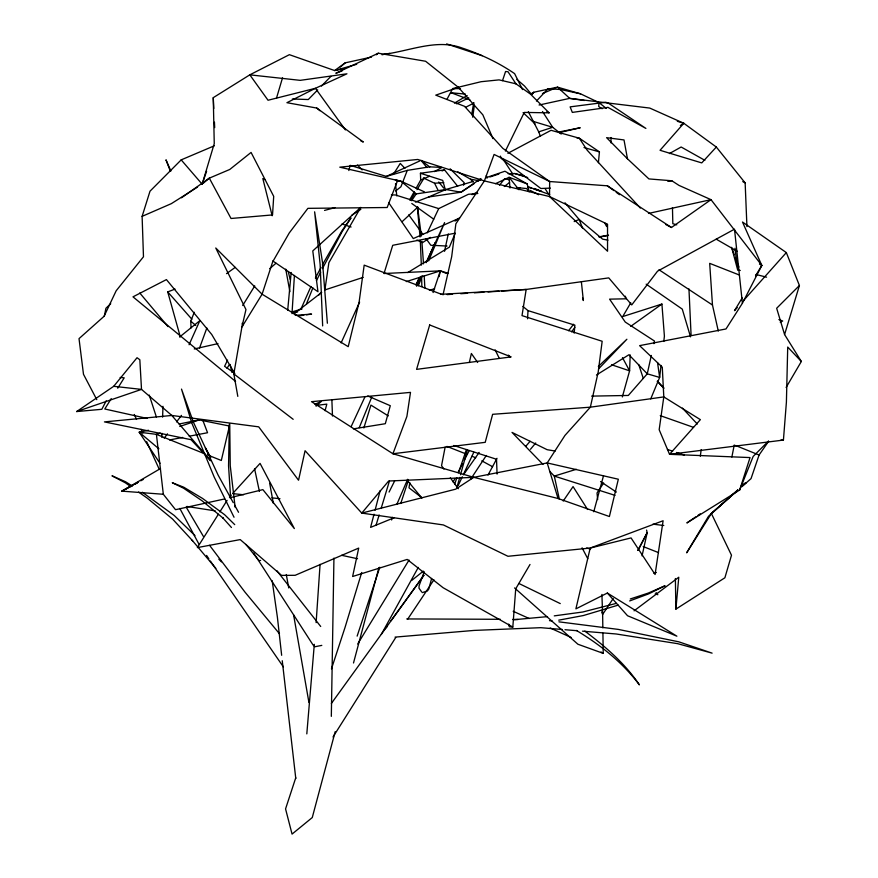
<?xml version="1.0" encoding="UTF-8"?>
<svg xmlns="http://www.w3.org/2000/svg" width="878" height="878" viewBox="0 0 878 878"><rect width="100%" height="100%" fill="white"/><g stroke="black" fill="none" stroke-linecap="round" stroke-linejoin="round"><path stroke-width="1.32" d="M611.011 142.916L611.022 137.517M229.74 424.129L230.245 465.68L235.15 507.286M331.324 716.36L333.936 558.112M161.859 437.376L162.002 433.326M162.595 417.127L162.99 406.327M630.195 354.899L629.603 370.845L622.337 396.944M229.334 423.997L228.554 465.955L230.64 497.881M320.075 564.356L316.124 622.612M527.546 318.78L528.018 310.625L522.827 306.422M292.001 313.633L294.415 275.472M508.746 624.115L509.295 626.782L512.818 627.068L515.726 588.787L530.005 564.477M801.34 361.484L784.581 334.551L799.419 285.504L786.337 252.59L742.503 222.024L761.819 265.452L742.404 303.25L726.007 328.954L639.601 345.636L662.286 367.213L663.801 396.911L659.169 429.704L669.541 454.321L783.428 440.065L786.403 402.168L787.72 347.062L801.34 361.484L786.106 387.461M306.806 733.887L314.313 644.32M574.19 333.102L574.881 325.178L528.018 310.625M516.835 79.371L524.506 86L531.08 93.847L533.725 92.256L557.486 87.131L580.556 93.825L599.037 102.616L598.697 106.534L602.11 108.729M287.699 310.329L291.167 272.454M737.816 490.242L711.378 513.487L686.662 552.833L708.524 516.286L737.86 489.935L711.378 513.487L731.495 555.225L724.888 577.779L675.884 609.134L678.771 577.241L634.081 610.825M598.401 162.737L599.433 151.894L579.315 138.208L551.066 130.306L507.857 153.299M661.024 365.435L659.641 377.419L650.719 398.908M663.79 341.454L664.405 336.131L661.913 304.062L622.721 316.563L630.788 302.778M472.759 117.268L474.329 105.206M700.304 456.242L701.215 449.591M409.828 482.713L408.994 487.828L421.835 497.683M471.673 114.798L473.681 102.66M237.806 396.373L233.833 373.907L241.9 327.022L245.961 309.561L215.758 247.991L262.094 294.207L348.215 346.667L359.08 302.295L364.183 265.134L441.744 294.382M445.157 447.001L441.535 465.746L443.928 469.028M731.857 457.043L734.26 444.97M104.295 316.212L105.931 308.266L110.727 303.7M439.121 276.625L440.262 271.291M444.542 251.284L448.263 233.954M651.311 355.458L647.262 373.819L628.33 395.451L591.596 396.121M653.912 343.66L654.494 341.037L625.268 322.072L609.584 299.146L626.025 298.805L625.345 296.171M642.059 555.862L647.163 532.737L646.581 530.071M469.346 362.515L471.376 353.505L477.665 362.493M443.017 294.865L451.676 256.705L455.869 223.824L484.371 180.923L494.094 154.44L549.661 181.516L607.4 185.818L671.461 227.49L711.004 199.657L761.819 265.452L755.519 275.879M603.526 475.689L593.758 511.753M374.028 514.212L370.593 527.382L394.398 517.625M375.06 510.261L380.207 490.517M738.672 265.924L737.641 269.82L740.275 270.49M325.069 410.717L326.814 404.121L316.047 405.46M335.187 731.681L312.272 817.55L292.056 834.1L285.559 808.901L295.754 777.776M353.505 662.989L378.912 567.682M391.621 519.985L392.323 517.329M431.625 578.448L428.815 589.006L427.421 590.949L422.296 592.606M348.807 170.53L350.201 165.36L386.364 176.412L407.282 170.387L429.572 166.842L441.557 167.413M460.5 474.768L467.414 449.832M456.812 487.773L459.765 477.38M276.416 98.413L282.518 77.835M463.551 185.225L464.286 182.778L450.107 168.785M96.778 399.633L83.487 374.291L79.02 338.634L104.076 316.299L116.159 290.794L143.476 256.771L142.115 216.361L150.006 191.195L181.186 159.873L202.149 184.182L214.254 143.63L213.266 97.656L249.813 74.839L289.378 54.677L334.639 70.558L343.946 68.66M361.714 572.467L345.065 627.331L331.467 668.838M375.971 525.428L379.142 514.98M381.129 508.45L389.448 481.012M384.004 273.563L392.729 245.291L455.254 233.175L449.382 247.124L407.754 272.586M363.854 427.959L370.933 405.109L388.285 415.909M695.793 516.868L686.87 522.948L739.66 490.023L750.042 457.57L669.541 454.321L700.37 419.651L663.801 396.911L590.356 407.183L492.635 414.306L485.216 442.336L392.927 453.75L311.536 401.674L410.498 392.378L406.898 416.435L392.927 453.75L473.791 477.336L558.057 498.495L609.398 516.516L618.331 479.223L547.192 462.936L473.791 477.336L388.647 481.012L361.769 513.092L305.072 450.721L298.542 480.233L258.714 426.851L171.836 415.459L104.438 421.901L191.042 439.68L210.632 460.709L171.836 415.459L141.512 389.393L113.701 386.32L76.66 411.552L101.837 409.291L106.205 400.829M357.137 636.122L379.801 567.221M400.741 503.511L408.435 480.112M433.084 292.539L440.328 270.863L448.043 273.212M454.672 484.228L456.834 477.841M458.568 472.704L466.437 449.503M768.634 441.25L759.075 455.013L751.03 478.631L741.877 486.675M202.149 184.182L206.615 171.221M199.471 348.215L206.857 327.999M424.206 571.71L419.08 585.802L418.993 588.172L421.616 591.849M407.282 170.387L400.917 186.784L395.627 190.987M191.053 327.933L190.756 321.172L194.301 312.261M359.267 427.597L371.701 397.251M306.488 303.799L312.908 287.841M739.66 490.023L753.159 456.45L768.415 441.14M429.375 256.903L435.17 242.789L426.675 261.611M417.632 285.262L421.374 276.175L416.578 286.206M418.235 285.789L422.406 275.835M428.64 260.909L444.575 222.606L426.137 262.676M396.79 504.466L407.666 479.289M300.869 309.265L310.966 286.447M502.523 80.644L505.563 71.502L508.011 71.755L516.198 84.178M189.066 344.736L199.866 320.646L179.606 337.009M416.15 285.021L419.454 277.667M341.125 342.881L359.618 302.087M364.886 396.955L351.134 426.62M416.062 284.724L419.421 277.371M458.294 485.347L462.311 476.765M463.463 474.318L473.802 452.247M427.235 232.868L438.715 208.602L468.391 194.29L477.83 193.478M227.578 360.134L224.592 366.302L234.711 373.315M505.41 151.027L524.265 112.417L549.079 112.834L530.477 94.111L515.935 83.805L499.077 79.876L481.089 81.709L452.642 88.612L446.924 99.423M316.475 280.631L320.635 272.224M322.413 268.613L342.168 231.551L351.002 217.854L341.827 230.958L322.325 264.98M389.086 492.053L394.617 481.023M453.169 482.011L455.024 478.378M458.107 472.331L462.443 463.858M464.297 460.226L469.236 450.557M637.867 550.429L647.163 532.737L638.076 550.33M315.378 278.096L321.063 267.362M381.326 634.366L418.279 567.407M488.003 475.086L497.003 458.316M409.609 199.975L414.164 191.755M416.117 188.232L420.683 180.012L420.441 173.251L444.52 169.882L457.636 186.235M742.206 297.916L734.502 310.669L737.224 307.607M357.675 644.024L409.038 560.054M410.575 200.14L414.855 193.16M416.984 189.659L424.118 178.014M242.701 305.5L254.752 285.91M241.9 327.022L262.094 294.207L272.685 261.82L289.257 232.944L307.893 208.338L387.165 207.515L397.624 180.484L339.786 167.171L417.741 159.467L484.371 180.923L549.529 196.54L607.532 224.219L607.543 251.218L549.529 196.54L549.661 181.516L502.853 148.371L464.495 106.293L435.762 95.142L458.371 87.35L482.845 114.831L492.931 138.592M111.254 398.601L104.778 408.994L147.043 418.411M117.729 388.208L124.204 377.814L120.132 377.463M393.673 173.844L400.247 163.418L404.923 168.324M218.392 514.212L197.385 547.587L240.221 539.597L281.564 575.386L295.162 575.299L358.707 548.081L352.627 576.495L407.194 559.418L443.116 587.722L512.818 627.068M219.84 511.907L227.084 500.394M333.014 736.993L395.704 637.56M470.542 479.388L486.313 455.473M227.007 368.244L229.235 364.886M613.173 598.555L602.637 614.435L602.835 627.858M407.579 619.308L433.941 579.809M603.658 483.01L597.029 492.942L597.677 499.571M411.595 200.711L416.205 193.906L445.936 189.494L473.297 181.406M563.215 501.031L573.06 486.599L587.58 509.47M463.452 474.822L479.168 452.422M571.655 331.84L574.838 327.395M331.368 703.454L423.865 575.32M390.995 620.746L423.887 575.299M164.186 438.166L167.478 433.831M176.555 421.89L181.505 415.382M568.626 330.699L573.575 324.245M532.09 94.385L533.725 92.256L531.673 94.056M318.813 295.074L320.481 292.967M499.461 185.225L504.598 178.849M113.701 386.32L137.034 357.73L139.832 359.739L141.512 389.393L76.66 411.552M525.648 446.485L530.082 441.283M530.466 449.284L535.734 442.984M677.3 121.296L683.797 123.282L660.047 150.292L701.741 162.902L716.327 147.043L683.797 123.282L649.753 108.071L569.701 98.369L539.07 105.031M743.589 300.474L786.337 252.59M229.432 497.102L231.232 495.115M233.032 493.14L260.064 463.397L294.339 528.567L262.884 489.628L229.849 497.771M536.469 101.047L548.146 88.634L560.614 89.523L580.556 93.825M598.566 368.903L626.881 339.248L598.324 366.488M384.794 629.098L387.45 626.321M317.704 89.896L308.288 99.543L292.352 98.984M321.48 86.044L330.896 76.397M799.419 285.504L776.657 308.266L784.581 334.551M402.091 221.695L417.84 207.043M745.949 482.67L741.899 486.302L745.949 482.67L741.493 485.71M316.036 406.141L321.139 401.597L314.895 404.242M269.755 268.624L275.988 263.246M340.368 67.013L345.219 62.843L371.493 57.081M203.169 183.326L209.315 178.146L229.751 169.476L251.075 152.432L273.706 196.354L272.531 214.923L231.035 218.479L209.315 178.146L181.526 197.78M411.672 580.468L423.361 571.117M376.333 54.765L378.308 53.207L425.611 61.262L458.371 87.35M293.954 313.874L321.699 292.407M504.323 186.509L509.602 182.415M345.219 62.843L334.639 70.558L356.72 64.303M226.513 273.651L235.216 267.384M630.744 326.342L661.913 304.062M698.021 515.342L700.249 513.828M430.45 237.389L422.636 242.58L416.787 240.078M455.002 221.08L459.468 218.117L413.286 238.575L388.614 202.577M474.208 183.568L461.005 192.216L428.662 196.979L415.393 202.094M477.5 181.406L480.804 179.244M351.869 215.176L360.825 209.326M473.791 477.336L455.638 489.178L361.769 513.092L443.39 524.945L507.956 556.279L590.214 548.059L631.052 537.918L655.087 574.486L663.11 520.742L590.214 548.059L575.891 608.86L607.346 593.045L676.883 636.188L627.54 615.741L607.346 593.045M680.373 125.499L683.797 123.282M197.583 187.069L171.331 203.652L142.115 216.361M596.458 374.994L628.922 354.756L647.262 373.819L659.641 377.419L657.545 362.592M454.442 103.132L467.173 95.537M160.509 468.545L121.855 491.142L163.33 494.27L175.523 509.69L224.559 498.967M669.442 153.573L681.152 147.01L704.858 160.312M434.38 171.605L441.546 167.665M138.439 482.088L121.855 491.142L132.622 485.413M140.798 480.793L143.169 479.498M480.892 178.574L461.005 192.216L445.936 189.494L428.662 196.979M135.014 484.151L137.396 482.878M465.505 107.357L473.922 103.055M456.527 103.802L468.797 97.93M378.308 53.207L335.835 73.28L342.102 70.92M472.035 194.664L476.974 192.348M495.499 183.667L509.086 177.312L527.206 183.93L529.138 191.755L526.679 188.561L516.571 187.541M780.224 322.149L782.682 320.997L778.885 319.559M386.364 176.412L419.794 160.937M574.179 221.585L579.14 219.456L602.582 239.123L607.96 240.166M542.45 93.562L556.235 87.668M181.186 159.873L214.32 145.803M420.683 180.012L429.463 176.28M442.007 170.947L444.52 169.882M180.297 336.834L167.731 291.913L175.062 289.081M629.658 600.947L648.732 593.835L665.052 585.747L648.26 593.078L630.294 598.972M480.431 179.606L476.567 180.934L480.54 180.144M485.589 177.85L504.949 171.232L527.206 183.93M160.301 433.041L156.416 434.347L139.163 432.185L159.983 463.321M179.749 426.478L199.185 419.914L229.432 426.028L221.311 460.478L207.318 454.848M517.669 188.474L520.259 187.607M489.968 176.961L498.847 174.042M363.196 277.371L324.893 289.938L328.877 262.687L360.77 207.384L312.787 250.899L317.957 291.715L272.762 260.942M528.326 111.671L538.697 131.854L552.701 127.31L561.196 134.06M406.316 281.597L440.328 270.863L446.496 273.497M576.33 469.302L554.303 476.095L549.606 471.234M618.189 605.129L583.31 615.555L558.737 620.164M291.913 311.931L302.043 308.935M321.809 645.385L314.961 646.735L313.007 644.902L253.72 553.096M324.553 210.413L334.979 207.625M616.169 603.416L582.805 611.999L554.259 615.873M429.353 290.124L434.61 288.84M560.965 132.216L580.215 127.76L559.451 131.898M194.268 348.961L217.974 343.616M648.469 213.442L711.004 199.657L678.979 185.39L671.846 180.769L648.908 178.925L627.474 158.808L606.599 137.67L624.006 139.942L627.474 158.808M382.007 54.776L384.63 54.206C409.883 50.946 437.003 38.599 462.026 48.005C480.672 54.173 498.397 62.503 514.607 73.631L522.542 89.589M148.503 430.275L139.163 432.185L158.874 448.79M179.178 424.008L199.185 419.914M599.323 237.137L608.509 235.359M169.564 439.933L182.657 437.453M189.209 436.212L207.548 432.733L202.763 420.134M599.005 236.83L608.322 235.194M653.638 572.972L656.338 572.5M353.373 428.881L385.321 423.712L390.293 405.713L367.739 395.967M384.63 54.206L389.7 53.404M667.862 181.362L671.846 180.769M292.231 312.667L297.631 311.909M299.991 315.729L303.843 315.18M306.422 314.818L311.569 314.094L295.227 315.356M513.992 619.725L547.521 616.619M395.078 637.11L474.142 630.415L540.738 627.682L562.293 629.482M259.142 560.57L260.623 560.449M423.405 177.971L434.577 183.228L443.796 182.635M447.111 294.602L452.565 294.24M460.741 293.713L467.557 293.274M474.372 292.824L483.921 292.209M488.003 291.935L498.913 291.233M501.645 291.057L526.174 289.455L608.761 277.887L631.743 304.918L657.556 271.17L734.502 229.18L742.404 303.25M440.569 294.328L526.174 289.455L522.004 315.619L602.165 341.268L598.192 372.074L590.356 407.183L564.96 435.422L547.192 462.936L558.057 498.495M384.334 273.497L440.328 270.863M550.352 188.112L540.848 188.496L501.426 158.611L500.361 156.108M508.099 173.734L514.706 173.515L523.925 175.995M780.871 440.087L783.428 440.065M452.642 88.612L460.467 88.612M406.723 618.935L500.306 619.297M397.01 181.186L400.972 181.23L424.524 191.909M512.631 619.44L518.108 619.506M391.379 194.883L395.473 194.982L438.715 208.602M447.034 246.038L430.846 245.269L426.115 238.761M564.993 629.713L577.12 630.722M582.509 631.172L616.191 633.982L677.629 643.662L712.113 653.144L678.848 641.84L618.31 629.405L558.935 621.843M450.612 92.706L465.483 94.111M232.769 493.612L243.557 494.775M271.884 497.848L279.983 498.715M652.925 524.144L663.779 525.505M549.496 620.647L552.196 620.987M584.364 100.498L569.701 98.369L557.486 87.131M186.827 506.452L215.22 510.864M555.181 451.04L547.137 449.701L512.017 432.404L543.021 464.44M576.626 137.747L579.315 138.208L587.184 150.215L640.347 208.053M457.811 171.858L470.509 179.2L477.939 180.517M360.946 141.029L363.338 142.027L316.815 108.071L286.93 102.693L315.421 88.305L346.942 73.807L300.199 80.348L249.813 74.839L268.042 100.246L315.421 88.305L345.405 129.922M341.63 555.302L357.544 558.737M756.046 274.496L766.56 277.163M395.089 179.705L400.972 181.23L416.205 193.906M586.614 548.015L590.477 549.057M528.358 186.805L549.694 194.587M584.002 147.559L599.433 151.894M676.773 224.845L672.833 223.714L672.46 207.614M655.186 593.923L657.809 594.691L656.096 592.628M532.891 121.296L552.701 127.31L542.505 111.517M514.706 173.515L527.711 177.576M527.513 186.981L531.355 188.188M533.912 188.989L541.594 191.393L534.526 188.485M420.441 173.251L442.721 180.396L445.541 190.471M453.717 445.486L496.52 459.26L497.08 474.098M446.617 43.9L482.22 55.709M667.434 449.459L672.603 451.182M676.488 452.477L684.236 455.056M615.039 495.357L554.303 476.095L559.396 499.352M341.992 223.967L351.079 227.029M611.56 364.754L629.603 370.845L622.491 357.664M505.41 178.618L509.185 179.913M660.267 415.634L693.543 427.366M602.923 633.225L603.219 653.364L577.9 644.232L514.574 587.942M451.193 92.761L469.862 99.84M739.43 275.044L709.687 263.356L712.475 305.028L718.292 331.094M446.946 446.419L466.964 454.299M471.969 456.264L475.722 457.745M643.212 546.577L658.522 552.613M204.772 453.816L156.416 434.347L163.33 494.27M735.501 445.475L759.075 455.013M546.785 111.813L549.079 112.834M513.18 611.286L529.236 618.54M550.232 628.022L571.227 637.505M518.909 583.475L560.263 603.592M530.268 190.416L538.62 194.751M265.233 179.825L262.829 178.574L272.169 215.736M665.634 224.439L671.461 227.49M481.792 460.851L492.613 466.734M742.777 181.581L745.148 182.909L746.937 226.601M716.228 239.178L737.268 251.306M759.481 264.102L761.819 265.452M132.26 485.962L125.543 481.77L111.989 475.799L125.411 482.845L130.888 486.675M142.346 492.251L174.228 515.474L194.949 535.547M601.079 652.025L603.219 653.364M576.429 630.437C600.267 644.869 622.634 662.385 639.382 684.862C625.037 663.439 605.26 646.46 584.803 631.095M658.972 269.755L712.475 305.028M600.563 481.583L616.345 492.064M646.175 284.165L682.272 309.122L690.525 336.845M138.548 492.031L147.306 498.166L172.637 519.128L192.644 540.815L192.161 540.277L215.834 568.362M411.782 203.487L433.732 219.193M607.4 185.818L613.985 190.647M616.18 192.26L619.473 194.686M429.781 166.963L421.034 160.367L426.927 167.566M233.833 373.907L293.186 419.311M599.037 102.616L606.281 108.411M235.589 381.447L132.995 296.841L166.425 279.588L211.763 334.54L234.667 373.413M190.756 321.172L195.783 325.409M316.815 108.071L319.943 110.727M523.09 112.614L535.031 123.842M234.722 524.627L224.603 514.684L202.544 498.43L183.711 487.202L172.264 482.724L183.579 488.212L201.973 500.723L223.188 518.207L222.771 517.822L231.452 527.502M218.82 559.176L221.432 561.854M470.509 179.2L473.308 182.02M357.478 165.053L362.153 169.893M657.326 381.184L663.757 387.933M657.37 381.304L663.867 388.263M682.436 408.127L697.286 424.019M283.298 666.808L210.402 561.064M167.731 291.913L191.898 319.252M564.982 202.796L579.14 219.456L582.586 228.302M139.789 293.032L168.027 326.638M279.489 633.762L244.995 592.134L209.557 545.315M407.194 480.222L421.824 498.002M438.715 181.987L443.774 188.166M245.873 544.393L258.242 559.714M716.327 147.043L745.148 182.909M320.7 626.475L276.757 570.601M518.986 189.758L509.086 177.312L509.986 188.013M450.304 477.786L458.272 488.728M408.764 214.88L422.955 234.415M508.439 355.129L509.986 357.335M206.582 555.423L208.865 558.814M503.16 159.324L512.884 174.195M545.062 188.561L548.684 194.345M186.202 507.144L203.367 536.359M210.72 457.438L205.397 447.956L209.085 455.1M233.274 502.699L218.139 475.13L193.467 422.329L181.505 389.097L191.733 422.812L214.155 476.963L234.031 517.252M234.591 505.091L238.542 512.291M179.825 508.417L198.933 544.14M604.843 223.078L606.665 226.557L606.544 223.846M582.081 547.817L587.733 558.66M434.577 183.228L438.166 190.504M495.115 349.828L499.286 358.312M295.787 778.512L282.255 660.717M134.279 414.46L136.54 419.41M141.051 429.32L142.741 433.03M146.681 441.7L159.094 468.929M170.881 171.056L165.975 159.829L170.321 171.155M289.894 291.715L285.745 269.129M538.697 131.854L540.464 136.397M601.726 611.911L602.637 614.435L601.902 594.461M732.065 248.584L734.304 254.818M735.193 257.32L738.771 267.296M486.302 175.633L487.158 178.069M638.69 364.48L643.311 378.484M149.249 395.056L156.35 416.918M582.608 297.949L583.354 300.539L581.379 281.86M731.615 247.333L737.641 269.82L734.996 248.254M288.313 271.873L290.135 279.369M230.124 364.48L232.001 372.491M254.554 468.632L259.405 491.406M242.163 323.28L242.69 325.892M269.678 483.218L273.343 503.357M286.294 574.519L288.73 587.942M417.599 207.186L421.352 236.05M293.592 614.82L308.935 702.499M272.18 580.742L277.404 617.289L281.651 655.284M417.379 207.384L420.057 236.983M395.506 183.743L396.779 195.871M421.868 241.318L423.525 263.872M327.373 323.225L322.555 262.807L314.62 211.828L320.141 264.432L322.654 325.914M420.321 241.011L421.33 265.09M424.195 275.868L424.864 287.874M213.266 97.656L213.782 108.543M214.441 122.152L214.693 127.595M688.956 288.928L691.085 335.286M331.862 399.589L332.488 416.029M421.659 278.458L421.846 286.48M675.38 578.525L675.884 609.134M429.693 324.97L416.589 369.364L511.15 356.896L429.693 324.97M607.96 107.39L572.324 112.406L570.129 106.875L605.787 102.243L608.849 103.494L645.89 128.418L607.96 107.39"/></g></svg>
